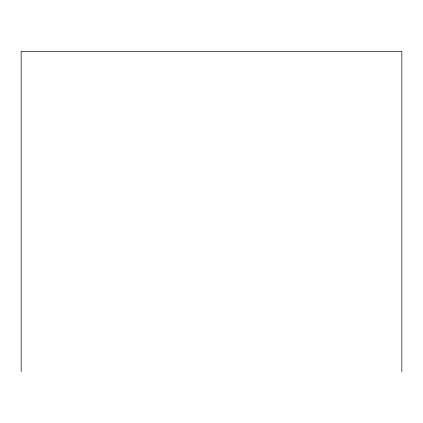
<?xml version="1.0" encoding="UTF-8"?>
<svg xmlns="http://www.w3.org/2000/svg" width="423" height="423" viewBox="0 0 423 423"><rect width="100%" height="100%" fill="white"/><g stroke="black" fill="none" stroke-linecap="round" stroke-linejoin="round"><path stroke-width="0.63" d="M401.85 371.6L401.85 51.4L21.15 51.4L21.15 371.6"/></g></svg>
